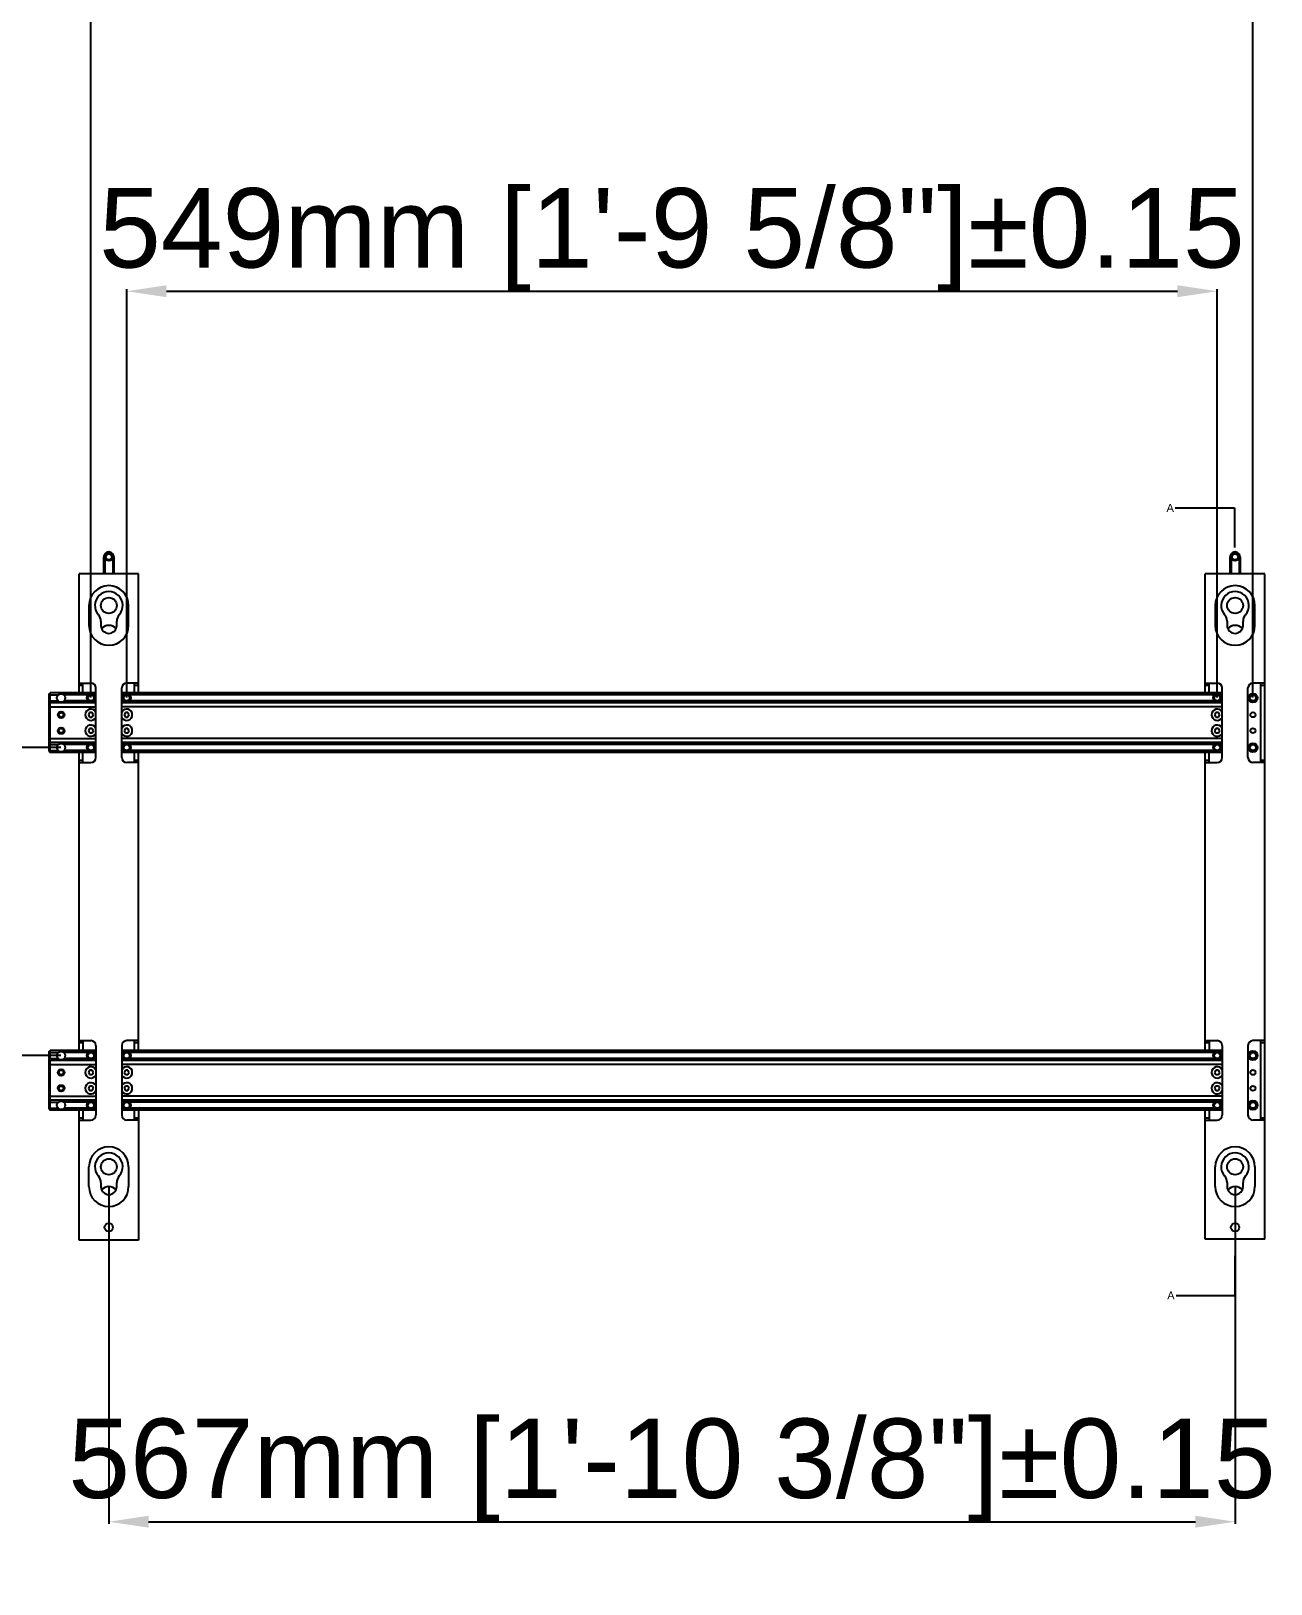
# Model space of a CAD drawing. Header units: millimetres. Extents: x 562 to 17351, y 2396 to 6995.
# Drawn here: x 8431 to 9055, y 3512 to 4293 of the extents above; entities that cross this region are included whole.
import ezdxf

# ---------------------------------------------------------------- set-up
doc = ezdxf.new("R2010")
doc.units = ezdxf.units.MM
doc.layers.add('02___PRT_ALL_AXES', color=7, linetype='Continuous')
doc.styles.get("Standard").update_dxf_attribs({"font": 'arial.ttf'})
doc.dimstyles.get("Standard").update_dxf_attribs({"dimtxt": 0.18, "dimasz": 0.18, "dimexe": 0.18, "dimexo": 0.0625, "dimgap": 0.09, "dimtad": 0, "dimtih": 1, "dimtoh": 1, "dimdec": 4, "dimzin": 0, "dimdsep": 46, "dimtxsty": 'Standard', "dimcen": 0.09, "dimadec": 0, "dimazin": 0, "dimtfac": 1, "dimtdec": 4, "dimtofl": 0, "dimtmove": 0, "dimatfit": 3, "dimfxl": 1, "dimtolj": 1, "dimtzin": 0, "dimarcsym": 0})
doc.dimstyles.new('缩小5倍', dxfattribs={"dimtxt": 40, "dimasz": 20, "dimexe": 1, "dimexo": 0.2, "dimgap": 0, "dimtad": 1, "dimtoh": 1, "dimdec": 1, "dimzin": 9, "dimdsep": 46, "dimtxsty": 'Standard', "dimblk": '_FILLED', "dimcen": 0.2, "dimclrd": 256, "dimclre": 256, "dimclrt": 256, "dimadec": 1, "dimazin": 2, "dimtfac": 1, "dimtdec": 1, "dimtofl": 0, "dimtmove": 0, "dimatfit": 3, "dimldrblk": '_FILLED', "dimfxl": 1, "dimtolj": 1, "dimtzin": 0, "dimarcsym": 0})

# ---------------------------------------------------------------- blocks, each defined once
blk = doc.blocks.new('_FILLED')
at = {"color": 0, "linetype": 'ByBlock'}
blk.add_solid([(0, 0), (-1, 0.15), (-1, -0.15)], dxfattribs=at)
blk = doc.blocks.new('*D52')
at = {"lineweight": -2, "transparency": 16777216}
for p, q in [((8445.49, 3932.63), (8213.08, 3932.63)), ((8214.08, 3912.63), (8214.08, 3797.63)), ((8445.49, 3777.63), (8213.08, 3777.63))]:
    blk.add_line(p, q, dxfattribs=at)
at = {"layer": 'Defpoints', "color": 0, "transparency": 16777216}
for p in [(8445.69, 3932.63), (8214.08, 3777.63), (8445.69, 3777.63)]:
    blk.add_point(p, dxfattribs=at)
at = {"lineweight": -2, "transparency": 16777216, "xscale": 20, "yscale": 20, "zscale": 20}
for p, rotation in [((8214.08, 3932.63), 90), ((8214.08, 3777.63), 270)]:
    blk.add_blockref('_FILLED', p, dxfattribs=dict(at, rotation=rotation))
at = {"lineweight": 5, "transparency": 16777216, "insert": (8188.19, 3855.13), "char_height": 40, "attachment_point": 5, "rotation": 90}
blk.add_mtext('\\A1;5{\\fSimSun|b0|i0|c134|p2;—}155mm [6 1/8"]%%P0.15', dxfattribs=at)
blk = doc.blocks.new('*D53')
at = {"lineweight": -2, "transparency": 16777216}
for p, q in [((8478.69, 3957.83), (8478.69, 4163.33)), ((8498.69, 4162.33), (9007.69, 4162.33)), ((9027.69, 3957.83), (9027.69, 4163.33))]:
    blk.add_line(p, q, dxfattribs=at)
at = {"layer": 'Defpoints', "color": 0, "transparency": 16777216}
for p in [(9027.69, 4162.33), (8478.69, 3957.63), (9027.69, 3957.63)]:
    blk.add_point(p, dxfattribs=at)
at = {"lineweight": -2, "transparency": 16777216, "xscale": 20, "yscale": 20, "zscale": 20, "rotation": 180}
blk.add_blockref('_FILLED', (8478.69, 4162.33), dxfattribs=at)
at = {"lineweight": -2, "transparency": 16777216, "xscale": 20, "yscale": 20, "zscale": 20}
blk.add_blockref('_FILLED', (9027.69, 4162.33), dxfattribs=at)
at = {"lineweight": 5, "transparency": 16777216, "insert": (8753.19, 4188.22), "char_height": 40, "attachment_point": 5}
blk.add_mtext('\\A1;549mm [1\'-9 5/8"]%%P0.15', dxfattribs=at)
blk = doc.blocks.new('*D54')
at = {"lineweight": -2, "transparency": 16777216}
for p, q in [((8460.69, 3957.83), (8460.69, 4305.06)), ((8480.69, 4304.06), (9025.69, 4304.06)), ((9045.69, 3957.83), (9045.69, 4305.06))]:
    blk.add_line(p, q, dxfattribs=at)
at = {"layer": 'Defpoints', "color": 0, "transparency": 16777216}
for p in [(9045.69, 4304.06), (8460.69, 3957.63), (9045.69, 3957.63)]:
    blk.add_point(p, dxfattribs=at)
at = {"lineweight": -2, "transparency": 16777216, "xscale": 20, "yscale": 20, "zscale": 20, "rotation": 180}
blk.add_blockref('_FILLED', (8460.69, 4304.06), dxfattribs=at)
at = {"lineweight": -2, "transparency": 16777216, "xscale": 20, "yscale": 20, "zscale": 20}
blk.add_blockref('_FILLED', (9045.69, 4304.06), dxfattribs=at)
at = {"lineweight": 5, "transparency": 16777216, "insert": (8703.97, 4329.69), "char_height": 40, "attachment_point": 5}
blk.add_mtext('\\A1;585mm [1\'-11"]%%P0.15', dxfattribs=at)
blk = doc.blocks.new('*D45')
at = {"lineweight": -2, "transparency": 16777216}
for p, q in [((8469.69, 3711.43), (8469.69, 3541.98)), ((9036.69, 3711.43), (9036.69, 3541.98)), ((8489.69, 3542.98), (9016.69, 3542.98))]:
    blk.add_line(p, q, dxfattribs=at)
at = {"layer": 'Defpoints', "color": 0, "transparency": 16777216}
for p in [(8469.69, 3711.63), (9036.69, 3711.63), (9036.69, 3542.98)]:
    blk.add_point(p, dxfattribs=at)
at = {"lineweight": -2, "transparency": 16777216, "xscale": 20, "yscale": 20, "zscale": 20, "rotation": 180}
blk.add_blockref('_FILLED', (8469.69, 3542.98), dxfattribs=at)
at = {"lineweight": -2, "transparency": 16777216, "xscale": 20, "yscale": 20, "zscale": 20}
blk.add_blockref('_FILLED', (9036.69, 3542.98), dxfattribs=at)
at = {"lineweight": 5, "transparency": 16777216, "insert": (8753.19, 3568.87), "char_height": 40, "attachment_point": 5}
blk.add_mtext('\\A1;567mm [1\'-10 3/8"]%%P0.15', dxfattribs=at)

msp = doc.modelspace()

# ---------------------------------------------------------------- linework, layer by layer
for p, q in [((9036.33, 4053.331), (9036.366, 4033.331)), ((9036.685, 3656.877), (9036.685, 3676.877))]:
    msp.add_line(p, q)
at = {"color": 7, "linetype": 'Continuous'}
for p, q in [((8467.185, 4020.13), (8467.185, 4028.63)), ((8472.185, 4028.63), (8472.185, 4020.13)), ((9034.185, 4020.13), (9034.185, 4028.63)), ((9039.185, 4028.63), (9039.185, 4020.13)), ((8454.685, 3960.13), (8454.685, 4020.13)), ((8484.685, 4020.13), (8454.685, 4020.13)), ((8484.685, 3960.13), (8484.685, 4020.13)), ((9051.685, 4020.13), (9021.685, 4020.13)), ((9021.685, 3960.13), (9021.685, 4020.13)), ((9051.685, 3685.13), (9051.685, 4020.13)), ((8459.685, 4004.13), (8459.685, 3994.13)), ((8479.685, 3994.13), (8479.685, 4004.13)), ((9026.685, 4004.13), (9026.685, 3994.13)), ((9046.685, 3994.13), (9046.685, 4004.13)), ((8465.685, 3996.193), (8465.685, 3994.13)), ((8473.685, 3994.13), (8473.685, 3996.193)), ((9032.685, 3996.193), (9032.685, 3994.13)), ((9040.685, 3994.13), (9040.685, 3996.193)), ((8454.685, 3965.13), (8460.685, 3965.13)), ((8454.685, 3964.13), (8456.685, 3964.13)), ((8456.685, 3960.13), (8456.685, 3965.13)), ((8484.685, 3965.13), (8478.685, 3965.13)), ((8482.685, 3960.13), (8482.685, 3965.13)), ((8482.685, 3964.13), (8484.685, 3964.13)), ((9021.685, 3965.13), (9027.685, 3965.13)), ((9021.685, 3964.13), (9023.685, 3964.13)), ((9023.685, 3960.13), (9023.685, 3965.13)), ((9051.685, 3965.13), (9045.685, 3965.13)), ((9049.685, 3925.13), (9049.685, 3965.13)), ((9049.685, 3964.13), (9051.685, 3964.13)), ((8439.685, 3959.63), (8440.185, 3960.13)), ((8439.685, 3930.63), (8439.685, 3959.63)), ((8439.685, 3959.13), (8444.216, 3959.13)), ((8439.685, 3956.13), (8444.216, 3956.13)), ((8439.685, 3955.63), (8440.185, 3955.13)), ((8440.185, 3930.13), (8440.185, 3960.13)), ((8463.185, 3960.13), (8440.185, 3960.13)), ((8463.185, 3955.13), (8440.185, 3955.13)), ((8463.185, 3959.13), (8462.155, 3959.13)), ((8463.185, 3956.13), (8462.155, 3956.13)), ((8463.185, 3927.63), (8463.185, 3962.63)), ((8476.185, 3927.63), (8476.185, 3962.63)), ((9030.185, 3960.13), (8476.185, 3960.13)), ((8477.216, 3959.13), (8476.185, 3959.13)), ((8477.216, 3956.13), (8476.185, 3956.13)), ((9030.185, 3955.13), (8476.185, 3955.13)), ((9030.185, 3959.13), (9029.155, 3959.13)), ((9030.185, 3956.13), (9029.155, 3956.13)), ((9030.185, 3927.63), (9030.185, 3962.63)), ((9043.185, 3927.63), (9043.185, 3962.63)), ((8439.685, 3953.13), (8463.185, 3953.13)), ((8460.04, 3950.247), (8459.395, 3949.13)), ((8459.395, 3949.13), (8460.04, 3948.013)), ((8461.33, 3950.247), (8460.04, 3950.247)), ((8460.04, 3948.013), (8461.33, 3948.013)), ((8461.975, 3949.13), (8461.33, 3950.247)), ((8461.33, 3948.013), (8461.975, 3949.13)), ((9030.185, 3953.13), (8476.185, 3953.13)), ((8478.04, 3950.247), (8477.395, 3949.13)), ((8477.395, 3949.13), (8478.04, 3948.013)), ((8479.33, 3950.247), (8478.04, 3950.247)), ((8478.04, 3948.013), (8479.33, 3948.013)), ((8479.975, 3949.13), (8479.33, 3950.247)), ((8479.33, 3948.013), (8479.975, 3949.13)), ((9027.04, 3950.247), (9026.395, 3949.13)), ((9026.395, 3949.13), (9027.04, 3948.013)), ((9028.33, 3950.247), (9027.04, 3950.247)), ((9027.04, 3948.013), (9028.33, 3948.013)), ((9028.975, 3949.13), (9028.33, 3950.247)), ((9028.33, 3948.013), (9028.975, 3949.13)), ((8460.04, 3942.247), (8459.395, 3941.13)), ((8459.395, 3941.13), (8460.04, 3940.013)), ((8461.33, 3942.247), (8460.04, 3942.247)), ((8460.04, 3940.013), (8461.33, 3940.013)), ((8461.975, 3941.13), (8461.33, 3942.247)), ((8461.33, 3940.013), (8461.975, 3941.13)), ((8478.04, 3942.247), (8477.395, 3941.13)), ((8477.395, 3941.13), (8478.04, 3940.013)), ((8479.33, 3942.247), (8478.04, 3942.247)), ((8478.04, 3940.013), (8479.33, 3940.013)), ((8479.975, 3941.13), (8479.33, 3942.247)), ((8479.33, 3940.013), (8479.975, 3941.13)), ((9027.04, 3942.247), (9026.395, 3941.13)), ((9026.395, 3941.13), (9027.04, 3940.013)), ((9028.33, 3942.247), (9027.04, 3942.247)), ((9027.04, 3940.013), (9028.33, 3940.013)), ((9028.975, 3941.13), (9028.33, 3942.247)), ((9028.33, 3940.013), (9028.975, 3941.13)), ((8439.685, 3937.13), (8463.185, 3937.13)), ((8439.685, 3934.63), (8440.185, 3935.13)), ((8439.685, 3934.13), (8444.216, 3934.13)), ((8463.185, 3935.13), (8440.185, 3935.13)), ((8463.185, 3934.13), (8462.155, 3934.13)), ((9030.185, 3937.13), (8476.185, 3937.13)), ((9030.185, 3935.13), (8476.185, 3935.13)), ((8477.216, 3934.13), (8476.185, 3934.13)), ((9030.185, 3934.13), (9029.155, 3934.13)), ((8439.685, 3931.13), (8444.216, 3931.13)), ((8439.685, 3930.63), (8440.185, 3930.13)), ((8463.185, 3930.13), (8440.185, 3930.13)), ((8454.685, 3780.13), (8454.685, 3930.13)), ((8456.685, 3926.13), (8454.685, 3926.13)), ((8454.685, 3925.13), (8460.685, 3925.13)), ((8456.685, 3925.13), (8456.685, 3930.13)), ((8463.185, 3931.13), (8462.155, 3931.13)), ((8477.216, 3931.13), (8476.185, 3931.13)), ((9030.185, 3930.13), (8476.185, 3930.13)), ((8484.685, 3925.13), (8478.685, 3925.13)), ((8482.685, 3925.13), (8482.685, 3930.13)), ((8484.685, 3926.13), (8482.685, 3926.13)), ((8484.685, 3780.13), (8484.685, 3930.13)), ((9021.685, 3780.13), (9021.685, 3930.13)), ((9023.685, 3926.13), (9021.685, 3926.13)), ((9021.685, 3925.13), (9027.685, 3925.13)), ((9023.685, 3925.13), (9023.685, 3930.13)), ((9030.185, 3931.13), (9029.155, 3931.13)), ((9051.685, 3925.13), (9045.685, 3925.13)), ((9051.685, 3926.13), (9049.685, 3926.13)), ((8454.685, 3785.13), (8460.685, 3785.13)), ((8454.685, 3784.13), (8456.685, 3784.13)), ((8456.685, 3785.13), (8456.685, 3780.13)), ((8484.685, 3785.13), (8478.685, 3785.13)), ((8482.685, 3780.13), (8482.685, 3785.13)), ((8482.685, 3784.13), (8484.685, 3784.13)), ((9021.685, 3785.13), (9027.685, 3785.13)), ((9021.685, 3784.13), (9023.685, 3784.13)), ((9023.685, 3785.13), (9023.685, 3780.13)), ((9051.685, 3785.13), (9045.685, 3785.13)), ((9049.685, 3745.13), (9049.685, 3785.13)), ((9049.685, 3784.13), (9051.685, 3784.13)), ((8439.685, 3779.63), (8440.185, 3780.13)), ((8439.685, 3750.63), (8439.685, 3779.63)), ((8439.685, 3779.13), (8444.216, 3779.13)), ((8439.685, 3776.13), (8444.216, 3776.13)), ((8439.685, 3775.63), (8440.185, 3775.13)), ((8440.185, 3750.13), (8440.185, 3780.13)), ((8463.185, 3780.13), (8440.185, 3780.13)), ((8463.185, 3779.13), (8462.155, 3779.13)), ((8463.185, 3776.13), (8462.155, 3776.13)), ((8463.185, 3782.63), (8463.185, 3747.63)), ((8476.185, 3782.63), (8476.185, 3747.63)), ((9030.185, 3780.13), (8476.185, 3780.13)), ((8477.216, 3779.13), (8476.185, 3779.13)), ((8477.216, 3776.13), (8476.185, 3776.13)), ((9030.185, 3779.13), (9029.155, 3779.13)), ((9030.185, 3776.13), (9029.155, 3776.13)), ((9030.185, 3782.63), (9030.185, 3747.63)), ((9043.185, 3782.63), (9043.185, 3747.63)), ((8439.685, 3773.13), (8463.185, 3773.13)), ((8463.185, 3775.13), (8440.185, 3775.13)), ((8460.04, 3770.247), (8459.395, 3769.13)), ((8459.395, 3769.13), (8460.04, 3768.013)), ((8461.33, 3770.247), (8460.04, 3770.247)), ((8460.04, 3768.013), (8461.33, 3768.013)), ((8461.975, 3769.13), (8461.33, 3770.247)), ((8461.33, 3768.013), (8461.975, 3769.13)), ((9030.185, 3775.13), (8476.185, 3775.13)), ((9030.185, 3773.13), (8476.185, 3773.13)), ((8478.04, 3770.247), (8477.395, 3769.13)), ((8477.395, 3769.13), (8478.04, 3768.013)), ((8479.33, 3770.247), (8478.04, 3770.247)), ((8478.04, 3768.013), (8479.33, 3768.013)), ((8479.975, 3769.13), (8479.33, 3770.247)), ((8479.33, 3768.013), (8479.975, 3769.13)), ((9027.04, 3770.247), (9026.395, 3769.13)), ((9026.395, 3769.13), (9027.04, 3768.013)), ((9028.33, 3770.247), (9027.04, 3770.247)), ((9027.04, 3768.013), (9028.33, 3768.013)), ((9028.975, 3769.13), (9028.33, 3770.247)), ((9028.33, 3768.013), (9028.975, 3769.13)), ((8460.04, 3762.247), (8459.395, 3761.13)), ((8459.395, 3761.13), (8460.04, 3760.013)), ((8461.33, 3762.247), (8460.04, 3762.247)), ((8460.04, 3760.013), (8461.33, 3760.013)), ((8461.975, 3761.13), (8461.33, 3762.247)), ((8461.33, 3760.013), (8461.975, 3761.13)), ((8478.04, 3762.247), (8477.395, 3761.13)), ((8477.395, 3761.13), (8478.04, 3760.013)), ((8479.33, 3762.247), (8478.04, 3762.247)), ((8478.04, 3760.013), (8479.33, 3760.013)), ((8479.975, 3761.13), (8479.33, 3762.247)), ((8479.33, 3760.013), (8479.975, 3761.13)), ((9027.04, 3762.247), (9026.395, 3761.13)), ((9026.395, 3761.13), (9027.04, 3760.013)), ((9028.33, 3762.247), (9027.04, 3762.247)), ((9027.04, 3760.013), (9028.33, 3760.013)), ((9028.975, 3761.13), (9028.33, 3762.247)), ((9028.33, 3760.013), (9028.975, 3761.13)), ((8439.685, 3757.13), (8463.185, 3757.13)), ((8439.685, 3754.63), (8440.185, 3755.13)), ((8439.685, 3754.13), (8444.216, 3754.13)), ((8463.185, 3755.13), (8440.185, 3755.13)), ((8463.185, 3754.13), (8462.155, 3754.13)), ((9030.185, 3757.13), (8476.185, 3757.13)), ((9030.185, 3755.13), (8476.185, 3755.13)), ((8477.216, 3754.13), (8476.185, 3754.13)), ((9030.185, 3754.13), (9029.155, 3754.13)), ((8439.685, 3751.13), (8444.216, 3751.13)), ((8439.685, 3750.63), (8440.185, 3750.13)), ((8463.185, 3750.13), (8440.185, 3750.13)), ((8454.685, 3684.655), (8454.685, 3750.13)), ((8456.685, 3746.13), (8454.685, 3746.13)), ((8454.685, 3745.13), (8460.685, 3745.13)), ((8456.685, 3750.13), (8456.685, 3745.13)), ((8463.185, 3751.13), (8462.155, 3751.13)), ((8477.216, 3751.13), (8476.185, 3751.13)), ((9030.185, 3750.13), (8476.185, 3750.13)), ((8484.685, 3745.13), (8478.685, 3745.13)), ((8482.685, 3745.13), (8482.685, 3750.13)), ((8484.685, 3746.13), (8482.685, 3746.13)), ((8484.685, 3750.13), (8484.685, 3684.655)), ((9021.685, 3685.13), (9021.685, 3750.13)), ((9023.685, 3746.13), (9021.685, 3746.13)), ((9021.685, 3745.13), (9027.685, 3745.13)), ((9023.685, 3750.13), (9023.685, 3745.13)), ((9030.185, 3751.13), (9029.155, 3751.13)), ((9051.685, 3745.13), (9045.685, 3745.13)), ((9051.685, 3746.13), (9049.685, 3746.13)), ((8484.685, 3684.655), (8454.685, 3684.655)), ((9051.685, 3685.13), (9021.685, 3685.13))]:
    msp.add_line(p, q, dxfattribs=at)
for centre, radius in [((8469.685, 4028.63), 2), ((8469.685, 4028.63), 1.5), ((9036.685, 4028.63), 2), ((9036.685, 4028.63), 1.5), ((8460.685, 3957.63), 2), ((8460.685, 3957.63), 1.5), ((8478.685, 3957.63), 2), ((8478.685, 3957.63), 1.5), ((9027.685, 3957.63), 2), ((9027.685, 3957.63), 1.5), ((9045.685, 3957.63), 2.3), ((9045.685, 3957.63), 2), ((9045.685, 3957.63), 1.5), ((8445.685, 3949.13), 1.65), ((8445.685, 3949.13), 1.15), ((8445.685, 3941.13), 1.65), ((8445.685, 3941.13), 1.15), ((8460.685, 3932.63), 2), ((8460.685, 3932.63), 1.5), ((8478.685, 3932.63), 2), ((8478.685, 3932.63), 1.5), ((9027.685, 3932.63), 2), ((9027.685, 3932.63), 1.5), ((9045.685, 3932.63), 2.3), ((9045.685, 3932.63), 2), ((9045.685, 3932.63), 1.5), ((8460.685, 3777.63), 2), ((8460.685, 3777.63), 1.5), ((8478.685, 3777.63), 2), ((8478.685, 3777.63), 1.5), ((9027.685, 3777.63), 2), ((9027.685, 3777.63), 1.5), ((9045.685, 3777.63), 2.3), ((9045.685, 3777.63), 2), ((9045.685, 3777.63), 1.5), ((8445.685, 3769.13), 1.65), ((8445.685, 3769.13), 1.15), ((8445.685, 3761.13), 1.65), ((8445.685, 3761.13), 1.15), ((8460.685, 3752.63), 2), ((8460.685, 3752.63), 1.5), ((8478.685, 3752.63), 2), ((8478.685, 3752.63), 1.5), ((9027.685, 3752.63), 2), ((9027.685, 3752.63), 1.5), ((9045.685, 3752.63), 2.3), ((9045.685, 3752.63), 2), ((9045.685, 3752.63), 1.5)]:
    msp.add_circle(centre, radius, dxfattribs=at)
for centre, radius, start, end in [((8469.685, 4028.63), 2.5, 143.130102, 180), ((8469.685, 4028.63), 2.5, 0, 36.869898), ((9036.685, 4028.63), 2.5, 143.130102, 180), ((9036.685, 4028.63), 2.5, 0, 36.869898), ((8469.685, 4004.13), 10, 0, 180), ((8469.685, 4004.13), 7, 318.590378, 221.409622), ((9036.685, 4004.13), 10, 0, 180), ((9036.685, 4004.13), 7, 318.590378, 221.409622), ((8460.685, 3996.193), 5, 0, 41.409622), ((8478.685, 3996.193), 5, 138.590378, 180), ((9027.685, 3996.193), 5, 0, 41.409622), ((9045.685, 3996.193), 5, 138.590378, 180), ((8469.685, 3994.13), 10, 180, 0), ((8469.685, 3994.13), 4, 180, 0), ((8469.685, 3989.13), 5, 43.162456, 136.837544), ((9036.685, 3994.13), 10, 180, 0), ((9036.685, 3994.13), 4, 180, 0), ((9036.685, 3989.13), 5, 43.162456, 136.837544), ((8460.685, 3962.63), 2.5, 0, 90), ((8478.685, 3962.63), 2.5, 90, 180), ((9027.685, 3962.63), 2.5, 0, 90), ((9045.685, 3962.63), 2.5, 90, 180), ((8460.685, 3927.63), 2.5, 270, 0), ((8478.685, 3927.63), 2.5, 180, 270), ((9027.685, 3927.63), 2.5, 270, 0), ((9045.685, 3927.63), 2.5, 180, 270), ((8460.685, 3782.63), 2.5, 0, 90), ((8478.685, 3782.63), 2.5, 90, 180), ((9027.685, 3782.63), 2.5, 0, 90), ((9045.685, 3782.63), 2.5, 90, 180), ((8460.685, 3747.63), 2.5, 270, 0), ((8478.685, 3747.63), 2.5, 180, 270), ((9027.685, 3747.63), 2.5, 270, 0), ((9045.685, 3747.63), 2.5, 180, 270), ((8469.685, 3706.63), 5, 43.162456, 136.837544), ((9036.685, 3706.63), 5, 43.162456, 136.837544)]:
    msp.add_arc(centre, radius, start, end, dxfattribs=at)
at = {"layer": '02___PRT_ALL_AXES', "color": 7, "linetype": 'Continuous'}
for p, q in [((8467.685, 4030.13), (8467.685, 4020.13)), ((8471.685, 4030.13), (8471.685, 4020.13)), ((9034.685, 4030.13), (9034.685, 4020.13)), ((9038.685, 4030.13), (9038.685, 4020.13)), ((8459.216, 3959.13), (8447.155, 3959.13)), ((8459.216, 3956.13), (8447.155, 3956.13)), ((9026.216, 3959.13), (8480.155, 3959.13)), ((9026.216, 3956.13), (8480.155, 3956.13)), ((8459.216, 3934.13), (8447.155, 3934.13)), ((9026.216, 3934.13), (8480.155, 3934.13)), ((8459.216, 3931.13), (8447.155, 3931.13)), ((9026.216, 3931.13), (8480.155, 3931.13)), ((8459.216, 3779.13), (8447.155, 3779.13)), ((8459.216, 3776.13), (8447.155, 3776.13)), ((9026.216, 3779.13), (8480.155, 3779.13)), ((9026.216, 3776.13), (8480.155, 3776.13)), ((8459.216, 3754.13), (8447.155, 3754.13)), ((9026.216, 3754.13), (8480.155, 3754.13)), ((8459.216, 3751.13), (8447.155, 3751.13)), ((9026.216, 3751.13), (8480.155, 3751.13)), ((8459.685, 3711.63), (8459.685, 3721.63)), ((8479.685, 3721.63), (8479.685, 3711.63)), ((9026.685, 3711.63), (9026.685, 3721.63)), ((9046.685, 3721.63), (9046.685, 3711.63)), ((8465.685, 3713.693), (8465.685, 3711.63)), ((8473.685, 3711.63), (8473.685, 3713.693)), ((9032.685, 3713.693), (9032.685, 3711.63)), ((9040.685, 3711.63), (9040.685, 3713.693))]:
    msp.add_line(p, q, dxfattribs=at)
for centre, radius in [((8469.685, 4004.13), 4), ((9036.685, 4004.13), 4), ((8445.685, 3957.63), 2.1), ((8460.685, 3957.63), 2.1), ((8478.685, 3957.63), 2.1), ((9027.685, 3957.63), 2.1), ((9045.685, 3949.13), 1.25), ((9045.685, 3941.13), 1.25), ((8445.685, 3932.63), 2.1), ((8460.685, 3932.63), 2.1), ((8478.685, 3932.63), 2.1), ((9027.685, 3932.63), 2.1), ((8445.685, 3777.63), 2.1), ((8460.685, 3777.63), 2.1), ((8478.685, 3777.63), 2.1), ((9027.685, 3777.63), 2.1), ((9045.685, 3769.13), 1.25), ((9045.685, 3761.13), 1.25), ((8445.685, 3752.63), 2.1), ((8460.685, 3752.63), 2.1), ((8478.685, 3752.63), 2.1), ((9027.685, 3752.63), 2.1), ((8469.685, 3721.63), 4), ((9036.685, 3721.63), 4), ((8469.685, 3691.13), 2.1), ((9036.685, 3691.13), 2.1)]:
    msp.add_circle(centre, radius, dxfattribs=at)
for centre, radius, start, end in [((8469.685, 4028.63), 2.5, 36.869898, 143.130102), ((9036.685, 4028.63), 2.5, 36.869898, 143.130102), ((8460.685, 3949.13), 2.84, 28.084212, 331.915788), ((8478.685, 3949.13), 2.84, 208.084212, 151.915788), ((9027.685, 3949.13), 2.84, 28.084212, 331.915788), ((8460.685, 3941.13), 2.84, 28.084212, 331.915788), ((8478.685, 3941.13), 2.84, 208.084212, 151.915788), ((9027.685, 3941.13), 2.84, 28.084212, 331.915788), ((8460.685, 3769.13), 2.84, 28.084212, 331.915788), ((8478.685, 3769.13), 2.84, 208.084212, 151.915788), ((9027.685, 3769.13), 2.84, 28.084212, 331.915788), ((8460.685, 3761.13), 2.84, 28.084212, 331.915788), ((8478.685, 3761.13), 2.84, 208.084212, 151.915788), ((9027.685, 3761.13), 2.84, 28.084212, 331.915788), ((8469.685, 3721.63), 10, 0, 180), ((8469.685, 3721.63), 7, 318.590378, 221.409622), ((9036.685, 3721.63), 10, 0, 180), ((9036.685, 3721.63), 7, 318.590378, 221.409622), ((8460.685, 3713.693), 5, 0, 41.409622), ((8478.685, 3713.693), 5, 138.590378, 180), ((9027.685, 3713.693), 5, 0, 41.409622), ((9045.685, 3713.693), 5, 138.590378, 180), ((8469.685, 3711.63), 10, 180, 0), ((8469.685, 3711.63), 4, 180, 0), ((9036.685, 3711.63), 10, 180, 0), ((9036.685, 3711.63), 4, 180, 0)]:
    msp.add_arc(centre, radius, start, end, dxfattribs=at)

# ---------------------------------------------------------------- texts
at = {"color": 7, "linetype": 'Continuous', "insert": (9002.182, 4051.285), "char_height": 3.969, "width": 25.4, "attachment_point": 7, "rotation": 0.102584, "line_spacing_factor": 0.9}
msp.add_mtext('A', dxfattribs=at)
at = {"color": 7, "linetype": 'Continuous', "insert": (9002.533, 3658.861), "char_height": 3.969, "width": 25.4, "attachment_point": 1, "line_spacing_factor": 0.9}
msp.add_mtext('A', dxfattribs=at)

# ---------------------------------------------------------------- dimensions: what is measured, and where the dimension line sits
at = {"color": 1, "lineweight": 5}
for base, p1, p2, picture, middle in [((9045.685, 4304.057), (8460.685, 3957.63), (9045.685, 3957.63), '*D54', (8703.972, 4304.057)), ((9027.685, 4162.326), (8478.685, 3957.63), (9027.685, 3957.63), '*D53', (8753.185, 4162.326)), ((9036.685, 3542.978), (8469.685, 3711.63), (9036.685, 3711.63), '*D45', (8753.185, 3542.978))]:
    dim = msp.add_linear_dim(base=base, p1=p1, p2=p2, text='<>%%P0.15', dimstyle='缩小5倍', override={"dimpost": 'mm'}, dxfattribs=at)
    dim.commit()
    dim.dimension.update_dxf_attribs({"geometry": picture, "text_midpoint": middle, "dimtype": 160})
dim = msp.add_linear_dim(base=(8214.085, 3777.63), p1=(8445.685, 3932.63), p2=(8445.685, 3777.63), angle=90, text='5{\\fSimSun|b0|i0|c134|p2;—}<>%%P0.15', dimstyle='缩小5倍', override={"dimpost": 'mm'}, dxfattribs=at)
dim.commit()
dim.dimension.update_dxf_attribs({"geometry": '*D52', "text_midpoint": (8214.085, 3855.13), "dimtype": 160})

# ---------------------------------------------------------------- leaders
at = {"color": 7, "linetype": 'Continuous'}
for points in [[(9006.605, 4053.278), (9036.33, 4053.331)], [(9006.96, 3656.877), (9036.685, 3656.877)]]:
    msp.add_leader(points, dimstyle='Standard', override={"dimtad": 0}, dxfattribs=at)

doc.saveas('drawing.dxf')
